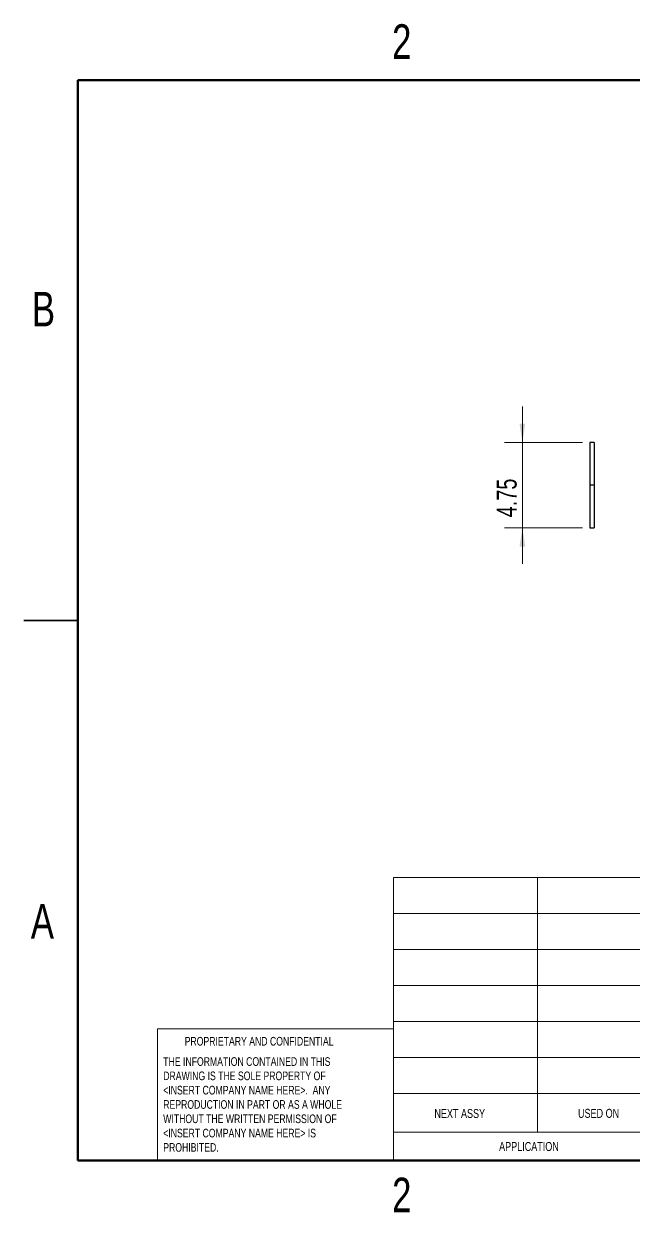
# Model space of a CAD drawing. Header units: inches. Extents: x 0.1 to 10.9, y 0.1 to 8.4.
# Drawn here: x 0.12 to 4.35, y 0.14 to 8.39 of the extents above; entities that cross this region are included whole.
import ezdxf

# ---------------------------------------------------------------- set-up
doc = ezdxf.new("R2010")
doc.units = ezdxf.units.IN
doc.header["$MEASUREMENT"] = 0
doc.styles.add('SLDTEXTSTYLE0', font='TXT', dxfattribs={"width": 0.75})
doc.dimstyles.new('SLDDIMSTYLE5', dxfattribs={"dimtxt": 0.137795, "dimasz": 0.13, "dimexe": 0, "dimexo": 0.0625, "dimgap": 0.034449, "dimtad": 1, "dimlfac": 8, "dimrnd": 1e-09, "dimzin": 12, "dimdsep": 46, "dimtxsty": 'SLDTEXTSTYLE0', "dimsah": 1, "dimcen": 0.09, "dimadec": 0, "dimazin": 3, "dimtfac": 1, "dimtmove": 0, "dimatfit": 0, "dimfxl": 1, "dimfrac": 2, "dimtolj": 1, "dimtzin": 12, "dimarcsym": 0})

# ---------------------------------------------------------------- blocks, each defined once
blk = doc.blocks.new('SW_NOTE_2')
at = {"color": 0, "linetype": 'Continuous', "lineweight": 0, "char_height": 0.06, "attachment_point": 1, "style": 'SLDTEXTSTYLE0'}
for s, insert in [('THE INFORMATION CONTAINED IN THIS', (0, 0.0773)), ('DRAWING IS THE SOLE PROPERTY OF', (0, -0.022)), ('<INSERT COMPANY NAME HERE>.  ANY', (0, -0.1214)), ('REPRODUCTION IN PART OR AS A WHOLE', (0, -0.2208)), ('WITHOUT THE WRITTEN PERMISSION OF', (0, -0.3201)), ('<INSERT COMPANY NAME HERE> IS', (0, -0.4195)), ('PROHIBITED.', (0, -0.5189))]:
    blk.add_mtext(s, dxfattribs=dict(at, insert=insert))
blk = doc.blocks.new('_D_3')
at = {"color": 7, "linetype": 'Continuous', "lineweight": 18}
for p, q in [((3.5846, 5.4861), (3.5846, 5.7361)), ((4.0025, 5.4861), (3.4596, 5.4861)), ((3.5846, 4.8921), (3.5846, 5.4861)), ((4.0025, 4.8921), (3.4596, 4.8921)), ((3.5846, 4.8921), (3.5846, 4.6421))]:
    blk.add_line(p, q, dxfattribs=at)
for points in [[(3.5846, 5.4861), (3.6046, 5.6161), (3.5646, 5.6161)], [(3.5846, 4.8921), (3.5646, 4.7621), (3.6046, 4.7621)]]:
    blk.add_solid(points, dxfattribs=at)
at = {"color": 7, "linetype": 'Continuous', "lineweight": 18, "insert": (3.4069, 4.9652), "char_height": 0.1378, "attachment_point": 1, "rotation": 90, "style": 'SLDTEXTSTYLE0'}
blk.add_mtext('4.75', dxfattribs=at)

msp = doc.modelspace()

# ---------------------------------------------------------------- linework, layer by layer
at = {"color": 7, "linetype": 'Continuous', "lineweight": 50}
for p, q in [((0.5, 0.5), (0.5, 8)), ((0.5, 8), (10.5, 8)), ((10.5, 0.5), (0.5, 0.5))]:
    msp.add_line(p, q, dxfattribs=at)
at = {"color": 7, "linetype": 'Continuous', "lineweight": 25}
for p, q in [((4.0837, 5.4861), (4.0525, 5.4861)), ((4.0837, 5.1891), (4.0525, 5.1891)), ((4.0525, 4.8921), (4.0837, 4.8921)), ((0.125, 4.25), (0.5, 4.25)), ((0.5, 4.25), (0.125, 4.25))]:
    msp.add_line(p, q, dxfattribs=at)
at = {"color": 7, "linetype": 'Continuous', "lineweight": 18}
for p, q in [((2.6911, 2.4643), (10.5, 2.4643)), ((2.6911, 0.5), (2.6911, 2.4643)), ((3.6891, 2.4643), (3.6891, 0.6963)), ((2.6911, 2.2143), (4.6683, 2.2143)), ((2.6911, 1.9643), (4.6683, 1.9643)), ((2.6911, 1.7143), (4.6683, 1.7143)), ((1.0539, 0.5), (1.0539, 1.4143)), ((2.6911, 1.4143), (1.0539, 1.4143)), ((2.6911, 1.4643), (4.6683, 1.4643)), ((2.6911, 1.2143), (4.6683, 1.2143)), ((2.6911, 0.9643), (4.6683, 0.9643)), ((2.6911, 0.6963), (6.0452, 0.6963))]:
    msp.add_line(p, q, dxfattribs=at)
at = {"color": 7, "linetype": 'Continuous', "lineweight": 25}
for points, knots in [([(4.0525, 5.4855), (4.0525, 5.4855), (4.0525, 5.4855), (4.0525, 5.481), (4.0525, 5.4744), (4.0525, 5.4644), (4.0525, 5.4505), (4.0525, 5.4343), (4.0525, 5.4167), (4.0525, 5.3993), (4.0525, 5.3786), (4.0525, 5.3566), (4.0525, 5.3341), (4.0525, 5.312), (4.0525, 5.2889), (4.0525, 5.2651), (4.0525, 5.2415), (4.0525, 5.216), (4.0525, 5.1981), (4.0525, 5.1891)], [0, 0, 0, 0, 0.105845, 0.195255, 0.284665, 0.374075, 0.463483, 0.55289, 0.608775, 0.664661, 0.720548, 0.776433, 0.813701, 0.850968, 0.888236, 0.916201, 0.944155, 0.972092, 1, 1, 1, 1]), ([(4.0837, 5.4855), (4.0837, 5.4855), (4.0837, 5.4855), (4.0837, 5.481), (4.0837, 5.4744), (4.0837, 5.4644), (4.0837, 5.4505), (4.0837, 5.4343), (4.0837, 5.4167), (4.0837, 5.3993), (4.0837, 5.3786), (4.0837, 5.3566), (4.0837, 5.3341), (4.0837, 5.312), (4.0837, 5.2889), (4.0837, 5.2651), (4.0837, 5.2415), (4.0837, 5.216), (4.0837, 5.1981), (4.0837, 5.1891)], [0, 0, 0, 0, 0.105845, 0.195255, 0.284665, 0.374075, 0.463483, 0.55289, 0.608775, 0.664661, 0.720548, 0.776433, 0.813701, 0.850968, 0.888236, 0.916201, 0.944155, 0.972092, 1, 1, 1, 1]), ([(4.0525, 5.1891), (4.0525, 5.1802), (4.0525, 5.1623), (4.0525, 5.1367), (4.0525, 5.1131), (4.0525, 5.0894), (4.0525, 5.0662), (4.0525, 5.0442), (4.0525, 5.0216), (4.0525, 4.9996), (4.0525, 4.979), (4.0525, 4.9616), (4.0525, 4.944), (4.0525, 4.9277), (4.0525, 4.9138), (4.0525, 4.9038), (4.0525, 4.8972), (4.0525, 4.8928), (4.0525, 4.8927), (4.0525, 4.8927)], [0, 0, 0, 0, 0.027908, 0.055845, 0.0837991, 0.1117643, 0.1490318, 0.1862988, 0.2235668, 0.2794522, 0.335339, 0.3912246, 0.4471097, 0.5365166, 0.6259253, 0.7153348, 0.8047446, 0.8941547, 1, 1, 1, 1]), ([(4.0837, 5.1891), (4.0837, 5.1802), (4.0837, 5.1623), (4.0837, 5.1367), (4.0837, 5.1131), (4.0837, 5.0894), (4.0837, 5.0662), (4.0837, 5.0442), (4.0837, 5.0216), (4.0837, 4.9996), (4.0837, 4.979), (4.0837, 4.9616), (4.0837, 4.944), (4.0837, 4.9277), (4.0837, 4.9138), (4.0837, 4.9038), (4.0837, 4.8972), (4.0837, 4.8928), (4.0837, 4.8927), (4.0837, 4.8927)], [0, 0, 0, 0, 0.027908, 0.055845, 0.0837991, 0.1117643, 0.1490318, 0.1862988, 0.2235668, 0.2794522, 0.335339, 0.3912246, 0.4471097, 0.5365166, 0.6259253, 0.7153348, 0.8047446, 0.8941547, 1, 1, 1, 1])]:
    msp.add_open_spline(points, degree=3, knots=knots, dxfattribs=at)

# ---------------------------------------------------------------- block references
at = {"color": 7, "linetype": 'Continuous', "lineweight": 0}
msp.add_blockref('SW_NOTE_2', (1.0927, 1.1393), dxfattribs=at)

# ---------------------------------------------------------------- texts
at = {"color": 7, "linetype": 'Continuous', "lineweight": 0, "style": 'SLDTEXTSTYLE0'}
for s, insert, char_height, attachment_point in [('2', (2.7476, 8.3889), 0.24, 2), ('B', (0.2619, 6.5309), 0.24, 2), ('A', (0.2542, 2.2809), 0.24, 2), ('PROPRIETARY AND CONFIDENTIAL', (1.2413, 1.3576), 0.06, 1), ('NEXT ASSY', (2.9741, 0.8571), 0.0625, 1), ('USED ON', (3.9706, 0.8582), 0.0625, 1), ('APPLICATION', (3.4232, 0.6279), 0.0625, 1), ('2', (2.7476, 0.3803), 0.24, 2)]:
    msp.add_mtext(s, dxfattribs=dict(at, insert=insert, char_height=char_height, attachment_point=attachment_point))

# ---------------------------------------------------------------- dimensions: what is measured, and where the dimension line sits
at = {"color": 7, "linetype": 'Continuous', "lineweight": 18}
dim = msp.add_linear_dim(base=(3.5846, 5.4861), p1=(4.0525, 4.8921), p2=(4.0525, 5.4861), angle=90, dimstyle='SLDDIMSTYLE5', dxfattribs=at)
dim.commit()
dim.dimension.update_dxf_attribs({"geometry": '_D_3', "text_midpoint": (3.5846, 5.1434), "dimtype": 160})

doc.saveas('drawing.dxf')
